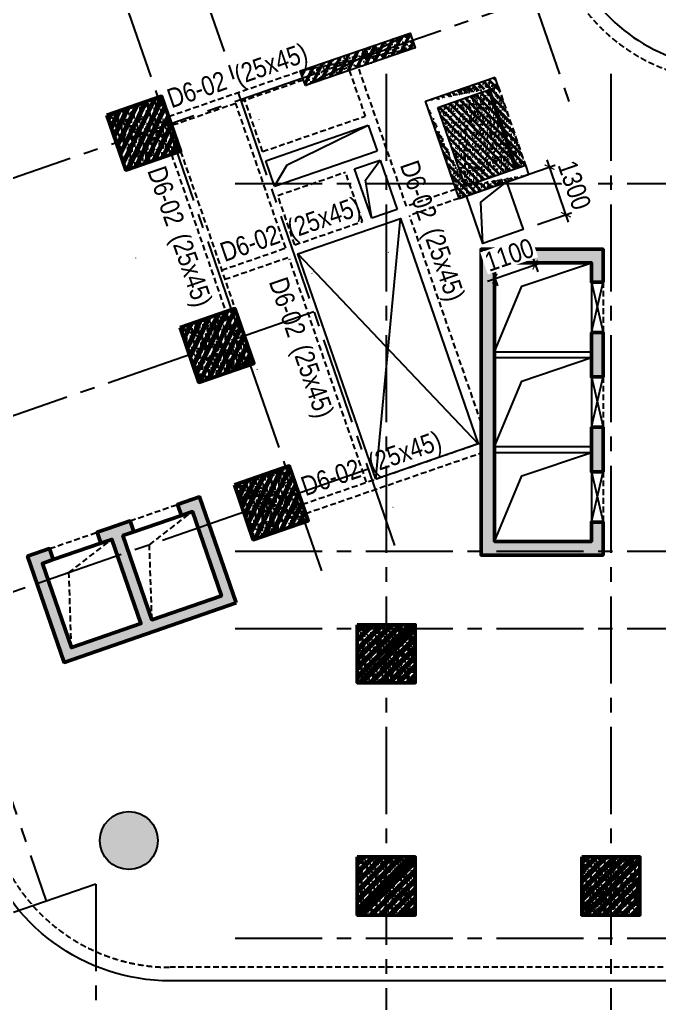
# Model space of a CAD drawing. Header units: millimetres. Extents: x -340714 to 2967022, y -655653 to 62.
# Drawn here: x 1551034 to 1567555, y -337006 to -311596 of the extents above; entities that cross this region are included whole.
import ezdxf
from ezdxf.enums import TextEntityAlignment as Align

# ---------------------------------------------------------------- set-up
doc = ezdxf.new("R2010")
doc.units = ezdxf.units.MM
doc.header["$LTSCALE"] = 100
doc.header["$PDMODE"] = 32
doc.header["$PDSIZE"] = 2.5
doc.linetypes.add('CENTER2', pattern=[1.125, 0.75, -0.125, 0.125, -0.125])
doc.linetypes.add('DASHED', pattern=[4.5, 3, -1.5])
for name, color, linetype in [('A-GLAZ', 135, 'Continuous'), ('ccu11-Khuat', 9, 'DASHED'), ('ccu11-Thay', 7, 'Continuous'), ('ccu12-Hatch', 250, 'Continuous'), ('ccu12-Manh', 8, 'Continuous'), ('ccu12-Text', 31, 'Continuous'), ('ccu12-Truc', 13, 'CENTER2'), ('KC-Betong', 6, 'Continuous'), ('KC2-DIM', 251, 'Continuous'), ('KT-Hatch', 251, 'Continuous'), ('xref.asix of  podium$0$xref.asix of  podium$0$Xref_ST_MBDV Cot vach 30.7.2022$0$KT-Net cot vach', 6, 'Continuous'), ('Xref_ST_MBDV Cot vach 30.7.2022$0$KT-Net cot vach', 6, 'Continuous'), ('Xref_ST_MBDV Cot vach 30.7.2022|Xref_ST_MBDV Cot vach 30.7.2022|Xref_ST_MBDV Cot vach 30.7.2022|Xref_ST_MBDV Cot vach 30.7.2022|KC-Betong', 6, 'Continuous')]:
    doc.layers.add(name, color=color, linetype=linetype)
for name, color, linetype, lineweight in [('ccu12-Tencaukien', 9, 'Continuous', 15), ('KT-Net cot vach', 6, 'Continuous', 50), ('ST_MBDV Cot vach 220805$0$Xref_ST_MBDV Cot vach 30.7.2022$0$KT-Net cot vach', 6, 'Continuous', 50)]:
    doc.layers.add(name, color=color, linetype=linetype, lineweight=lineweight)
doc.styles.add('Arial Narrow', font='ARIALN.TTF')
doc.dimstyles.new('ccu12-200', dxfattribs={"dimscale": 200, "dimtxt": 2.5, "dimasz": 1, "dimexe": 1, "dimexo": 2, "dimgap": 1, "dimtad": 1, "dimdec": 0, "dimrnd": 5, "dimdsep": 46, "dimtxsty": 'Arial Narrow', "dimblk": 'ARCHTICK', "dimcen": -1, "dimdle": 1, "dimclrd": 256, "dimclre": 256, "dimclrt": 3, "dimadec": 0, "dimazin": 2, "dimtfac": 0.1, "dimtdec": 0, "dimtmove": 0, "dimatfit": 1, "dimldrblk": 'ARCHTICK', "dimfxl": 1, "dimtvp": 0.8333333333333334, "dimtolj": 1, "dimtzin": 12, "dimarcsym": 0})

# ---------------------------------------------------------------- blocks, each defined once
blk = doc.blocks.new('Grid-ST-flat-3')
at = {"layer": 'ccu12-Truc', "ltscale": 30}
for p, q in [((361622.2284453712, -32650.9097540056), (374729.8888652188, -70616.82275023795)), ((354060.2251921427, -35261.67722702224), (370215.9049475128, -82056.07930523856)), ((352169.7243788355, -35914.36909527634), (368325.4041342058, -82708.77117349271)), ((343189.8455156268, -39014.65546948351), (361219.3016763728, -91236.39007851167)), ((377787.2916931124, -66547.80383867014), (314639.543147344, -88349.44587364572)), ((369999.3874795342, -69862.92378625314), (369999.3874795342, -104409.5824195731)), ((375799.3874795342, -69862.92378625314), (375799.3874795342, -104409.5824195731)), ((366096.2468389632, -72696.27186137123), (425824.0468604062, -72696.27186137007)), ((368131.1051668772, -76017.52440288517), (316532.349566273, -93831.89823189395)), ((369534.392683656, -80082.1011514843), (317935.6370837545, -97896.47498025041)), ((366096.2468389795, -82196.27186137065), (425824.0468603974, -82196.27186136972)), ((366096.2468389806, -84196.27186137141), (425824.046860399, -84196.27186136867)), ((362499.3874795342, -90794.44285003131), (320490.9257493085, -105297.7856638855)), ((362499.3874795342, -90794.44285003131), (362499.3874795342, -104409.5824195731)), ((366096.246838973, -92196.27186136931), (425824.0468604039, -92196.27186137077))]:
    blk.add_line(p, q, dxfattribs=at)
blk = doc.blocks.new('LOI-B2-T1-PN')
at = {"layer": 'KT-Hatch'}
h = blk.add_hatch(dxfattribs=at)
h.set_pattern_fill('BTCT', color=256, scale=30)
h.set_pattern_definition([(49.99999999999999, (106559.8543703832, -42147.03074568097), (215.178054780226, -18.82564049477853), [22.5, -247.5]), (355, (106559.8543703832, -42147.03074568097), (-41.6254000839, 225.6576401100035), [18, -198]), (100.4514, (106577.7858743832, -42148.59954768099), (173.5528145142065, 206.8318626182861), [19.122057, -210.3426336]), (46.18420000000001, (106559.8543703832, -42087.03074568097), (320.1723145876933, -49.65570429870542), [33.75, -371.25]), (96.6356, (106586.5353938831, -42091.16873778094), (280.398811664611, 292.2353612701325), [28.6830864, -315.5139]), (351.1842, (106559.8543703832, -42087.03074568097), (280.3985835400882, 292.2355802775974), [27, -297]), (21, (106589.8543703832, -42102.03074568097), (179.0721156355385, -120.7856671996016), [22.5, -247.5]), (326.0000000000001, (106589.8543703832, -42102.03074568097), (72.99459957647451, 217.5450135140559), [18, -198]), (71.4514, (106604.7770402833, -42112.09622748097), (252.066788574447, 96.75914901298572), [19.122057, -210.3426336]), (37.50000000000001, (106559.8543703832, -42147.03074568097), (3.647956595187201, 99.86815614939344), [0, -195.6, 0, -201, 0, -198.75]), (7.499999999999999, (106559.8543703832, -42147.03074568097), (78.92086123264458, 118.3235135647081), [0, -114.6, 0, -191.1, 0, -75.75]), (327.5, (106492.9543703833, -42147.03074568097), (160.1467308517227, -6.766461520313927), [0, -75, 0, -234, 0, -310.5]), (317.5, (106462.9543703833, -42147.03074568097), (174.9558508027159, 30.03149469969532), [0, -97.5, 0, -155.4, 0, -220.5]), (45, (106559.8543703832, -42147.03074568097), (-79.5495128834866, 79.5495128834866), []), (45, (106612.8873788832, -42147.03074568097), (-79.5495128834866, 79.5495128834866), [])])
h.paths.add_polyline_path([(69636.80449040618, -22526.61616688792), (69936.80449040665, -22526.61616688792), (69936.80449040665, -21376.61616688804), (69636.80449040618, -21376.61616688804)], flags=17)
h.paths.add_polyline_path([(69936.80449040572, -18926.61616688804), (69636.80449040525, -18926.61616688804), (69636.80449040525, -20076.61616688792), (69936.80449040572, -20076.61616688792)], flags=17)
h.paths.add_polyline_path([(69636.80449040479, -17626.6161668881), (69936.80449040479, -17626.61616688792), (69936.80449040479, -17126.61616688786), (72436.80449040851, -17126.61616688699), (72436.80449041084, -24326.61616688705), (69936.80449040711, -24326.61616688786), (69936.80449040711, -23826.61616688798), (69636.80449040711, -23826.61616688804), (69636.80449040758, -24676.61616688804), (72786.8044904113, -24676.61616688699), (72786.80449040758, -13976.61616688693), (69636.80449040385, -13976.61616688804), (69636.80449040385, -14901.61616688716), (69936.80449040385, -14901.61616688705), (69936.80449040385, -14326.6161668881), (72436.80449040758, -14326.61616688705), (72436.80449040851, -16776.61616688705), (69936.80449040479, -16776.61616688792), (69936.80449040432, -16201.61616688705), (69636.80449040385, -16201.61616688722)])
h.paths.add_polyline_path([(66336.80449040711, -24326.6161668892), (63836.80449040711, -24326.61616689002), (63836.80449040479, -17126.61616689002), (66336.80449040479, -17126.6161668892), (66336.80449040479, -17626.6161668881), (66636.80449040479, -17626.61616688798), (66636.80449040479, -16776.61616688909), (63486.80449040479, -16776.61616689019), (63486.80449040711, -24676.61616689013), (66636.80449040758, -24676.61616688909), (66636.80449040711, -23826.61616688792), (66336.80449040711, -23826.61616688804)])
h.paths.add_polyline_path([(66336.80449040618, -22526.61616688786), (66636.80449040665, -22526.61616688786), (66636.80449040665, -21376.61616688798), (66336.80449040618, -21376.61616688798)], flags=17)
h.paths.add_polyline_path([(66336.80449040479, -20076.61616688792), (66636.80449040572, -20076.61616688792), (66636.80449040572, -18926.61616688792), (66336.80449040479, -18926.61616688792)], flags=17)
at = {"ltscale": 0.5}
for points in [[(63836.80449040548, -19426.61616689002), (66336.80449040479, -19426.61616688914)], [(63836.8044904049, -19576.61616688996), (66336.8044904042, -19576.61616688914)], [(63836.8044904063, -21876.61616688996), (66336.8044904056, -21876.61616688914)], [(63836.80449040572, -22026.61616688996), (66336.80449040502, -22026.61616688914)]]:
    blk.add_lwpolyline(points, dxfattribs=at)
at = {"layer": 'ccu11-Khuat', "color": 6, "ltscale": 0.5}
for points in [[(66636.80449040479, -17626.61616688798), (66636.80449040479, -18926.61616688792)], [(66636.80449040479, -20076.6161668878), (66636.80449040479, -21376.61616688775)], [(66636.80449040618, -22526.61616688775), (66636.80449040618, -23826.61616688769)]]:
    blk.add_lwpolyline(points, dxfattribs=at)
at = {"layer": 'ccu11-Thay', "color": 6, "ltscale": 0.5}
for points in [[(66336.80449040479, -17626.6161668881), (66336.80449040479, -18926.61616688792)], [(66336.80449040479, -20076.61616688792), (66336.80449040479, -21376.61616688775)], [(66336.80449040618, -22526.61616688786), (66336.80449040618, -23826.61616688769)]]:
    blk.add_lwpolyline(points, dxfattribs=at)
at = {"layer": 'ccu12-Manh', "ltscale": 0.5}
for points in [[(63836.80449040548, -19426.61616688996), (64536.81057114818, -17732.74262230215), (66336.80449040467, -17126.61616688914)], [(63836.8044904063, -21876.61616688996), (64536.81057114899, -20182.74262230209), (66336.80449040548, -19576.61616688914)], [(63836.80449040711, -24326.61616688996), (64536.81057114981, -22632.74262230209), (66336.8044904063, -22026.61616688914)]]:
    blk.add_lwpolyline(points, dxfattribs=at)
at = {"layer": 'KC2-DIM', "ltscale": 0.5}
for points in [[(66336.80449040479, -17626.6161668881), (66636.80449040479, -18926.61616688792)], [(66336.80449040479, -18926.61616688792), (66636.80449040479, -17626.61616688798)], [(66336.80449040479, -20076.61616688792), (66636.80449040479, -21376.61616688775)], [(66336.80449040479, -21376.61616688775), (66636.80449040479, -20076.6161668878)], [(66336.80449040618, -22526.61616688786), (66636.80449040618, -23826.61616688769)], [(66336.80449040618, -23826.61616688769), (66636.80449040618, -22526.61616688775)]]:
    blk.add_lwpolyline(points, dxfattribs=at)
at = {"layer": 'ST_MBDV Cot vach 220805$0$Xref_ST_MBDV Cot vach 30.7.2022$0$KT-Net cot vach'}
blk.add_lwpolyline([(66636.80449040479, -17626.61616688798), (66636.80449040479, -16776.61616688909), (63486.80449040479, -16776.61616689019), (63486.80449040711, -24676.61616689013), (66636.80449040758, -24676.61616688909), (66636.80449040711, -23826.61616688792), (66336.80449040711, -23826.61616688804), (66336.80449040711, -24326.6161668892), (63836.80449040711, -24326.61616689002), (63836.80449040479, -17126.61616689002), (66336.80449040479, -17126.6161668892), (66336.80449040479, -17626.6161668881)], close=True, dxfattribs=at)
at = {"layer": 'ST_MBDV Cot vach 220805$0$Xref_ST_MBDV Cot vach 30.7.2022$0$KT-Net cot vach', "color": 6}
for points in [[(66336.80449040479, -18926.61616688792), (66636.80449040572, -18926.61616688792), (66636.80449040572, -20076.61616688792), (66336.80449040479, -20076.61616688792)], [(66336.80449040618, -21376.61616688798), (66636.80449040665, -21376.61616688798), (66636.80449040665, -22526.61616688786), (66336.80449040618, -22526.61616688786)]]:
    blk.add_lwpolyline(points, close=True, dxfattribs=at)
blk = doc.blocks.new('LOI-KD-PN')
at = {"layer": 'KT-Hatch'}
h = blk.add_hatch(dxfattribs=at)
h.set_pattern_fill('BTCT', color=256, scale=40, angle=-70.9528620460035)
h.set_pattern_definition([(339.0471379539965, (-24774.25365491607, -32828.61595608917), (69.90338528047701, -279.3877533547662), [29.99999999999989, -329.9999999999982]), (284.0471379539965, (-24774.25365491607, -32828.61595608917), (266.2915946709811, 150.6518396180941), [23.99999999999998, -263.9999999999996]), (29.49853795399646, (-24768.42837132257, -32851.89826755854), (336.1948768307957, -128.7361747717526), [25.49607599999999, -280.4568447999998]), (335.2313379539966, (-24698.63362238393, -32802.50828135805), (76.73314454503657, -425.1305970221304), [45, -495]), (25.6827379539964, (-24692.23921595374, -32837.93583497207), (490.3234749361438, -226.2363583837528), [38.24411519999997, -420.6851999999998]), (280.2313379539964, (-24698.63362238393, -32802.50828135805), (490.3236516953235, -226.2359755744279), [35.99999999999994, -395.9999999999995]), (310.0471379539965, (-24704.4847931515, -32846.8452163068), (-74.31099224333833, -278.2478686892407), [30, -330]), (255.0471379539965, (-24704.4847931515, -32846.8452163068), (305.9413376994765, 2.662340959559032), [24, -264]), (0.4985379539964843, (-24710.67739063944, -32870.03253477591), (231.6301287124563, -275.5857060422185), [25.496076, -280.4568447999999]), (326.5471379539965, (-24774.25365491607, -32828.61595608917), (127.4545480190627, 38.85777900570818), [0, -260.7999999999999, 0, -267.9999999999999, 0, -264.9999999999999]), (296.5471379539965, (-24774.25365491607, -32828.61595608917), (183.4678019936752, -47.98077147784922), [0, -152.8, 0, -254.8, 0, -101]), (256.5471379539965, (-24803.36371224117, -32744.29961981607), (61.15631196729443, -204.7826262224386), [0, -99.9999999999996, 0, -311.9999999999984, 0, -413.9999999999984]), (246.5471379539965, (-24816.41754960665, -32706.48960355006), (113.9778841873155, -207.4352439007965), [0, -129.9999999999993, 0, -207.1999999999992, 0, -293.9999999999985]), (334.0471379539965, (-24774.25365491607, -32828.61595608917), (65.64473241281162, 134.8731593255321), []), (334.0471379539965, (-24751.17751265038, -32895.45525322307), (65.64473241281162, 134.8731593255321), [])])
h.paths.add_polyline_path([(-6325.187296113232, -9137.721440407215), (-7271.590505116852, -6396.495261123753), (-7838.74074910651, -6592.302821607213), (-7740.836968864547, -6875.877943602041), (-7457.261846869951, -6777.974163360312), (-6706.666198349791, -8952.050098654), (-8502.64197098394, -9572.107373518229), (-9253.237619503634, -7398.0314382246), (-8969.662497509038, -7300.12765798287), (-9067.566277750535, -7016.552535988041), (-9634.716521740193, -7212.360096471501), (-9918.291643735254, -7310.26387671323), (-9820.387863493292, -7593.838998708001), (-9536.812741498696, -7495.935218466329), (-8786.217092978535, -9670.011153759959), (-10582.19286561268, -10290.06842862419), (-11332.78851413238, -8115.992493330559), (-11049.21339213778, -8018.08871308883), (-11147.11717237928, -7734.513591094001), (-11714.26741636894, -7930.321151577402), (-10767.86420736578, -10671.54733086075)])
at = {"layer": 'xref.asix of  podium$0$xref.asix of  podium$0$Xref_ST_MBDV Cot vach 30.7.2022$0$KT-Net cot vach'}
h = blk.add_hatch(dxfattribs=at)
h.set_pattern_fill('1BETONG2-BOP', color=250, scale=30, angle=1.959221683781526e-11, style=0, pattern_type=2)
h.set_pattern_definition([(50.0000000000196, (116462.5052077193, -202415.597105924), (215.1780547802325, -18.82564049470495), [22.5, -247.5]), (355.0000000000196, (116462.5052077193, -202415.597105924), (-41.62540008397717, 225.6576401099893), [18, -198]), (100.4514000000195, (116480.4367117193, -202417.1659079241), (173.5528145141357, 206.8318626183454), [19.122057, -210.3426336]), (46.18420000001959, (116462.5052077193, -202355.597105924), (320.1723145877103, -49.65570429859594), [33.75, -371.25]), (96.63560000001934, (116489.1862312183, -202359.7350980241), (280.3988116645111, 292.2353612702284), [28.68308639999998, -315.5138999999996]), (351.1842000000196, (116462.5052077193, -202355.597105924), (280.3985835399882, 292.2355802776933), [27, -297]), (21.00000000001959, (116492.5052077193, -202370.597105924), (179.0721156355798, -120.7856671995404), [22.5, -247.5]), (226.0000000000196, (116492.5052077193, -202370.597105924), (201.5646367418432, -109.6619427481084), [18, -198]), (71.4514000000196, (116507.427877618, -202380.6625877242), (252.0667885744139, 96.7591490130719), [19.122057, -210.3426336]), (67.5000000000196, (116462.5052077193, -202415.597105924), (-46.77485499139181, 88.31233855206342), [0, -195.6, 0, -201, 0, -198.75]), (4.500000000019592, (116462.5052077193, -202415.597105924), (85.00527716358108, 114.0309565615529), [0, -114.5999999999988, 0, -191.0999999999977, 0, -75.74999999999885]), (327.5000000000196, (116395.6052077189, -202415.5971059243), (160.146730851725, -6.766461520259165), [0, -74.99999999999885, 0, -233.9999999999977, 0, -310.4999999999954]), (317.5000000000196, (116365.6052077189, -202415.5971059243), (174.9558508027056, 30.03149469975515), [0, -97.5, 0, -155.4, 0, -220.5]), (315.0000000000196, (116462.5052077193, -202415.597105924), (90.15611460125399, 90.15611460131564), []), (315.0000000000196, (116462.5052077193, -202378.847105924), (90.15611460125399, 90.15611460131564), [])])
edge = h.paths.add_edge_path()
edge.add_line((360.6418855860829, 4437.403951028595), (-1435.29047197476, 3817.361773282057))
edge.add_line((442.2284024748951, 4201.091252757935), (-1117.40916496329, 3662.62930102367))
edge.add_line((-570.4991636015475, 1312.476543052355), (-1436.987392965704, 3822.231577460188))
edge.add_line((-415.7769247964025, 1630.374288916821), (-1117.409164961427, 3662.62930102367))
edge.add_line((-570.4991636015475, 1312.476543052355), (1225.447126176208, 1932.523638988845))
edge.add_line((-415.7769247964025, 1630.374288916821), (1143.860642641783, 2168.836240651086))
edge.add_line((1143.860642641783, 2168.836240651086), (1225.447126176208, 1932.523638988845))
edge.add_line((442.2284024748951, 4201.091252757935), (360.6418855860829, 4437.403951028595))
at = {"layer": 'Xref_ST_MBDV Cot vach 30.7.2022$0$KT-Net cot vach'}
h = blk.add_hatch(dxfattribs=at)
h.set_pattern_fill('1BETONG2-BOP', color=250, scale=30, angle=1.959221683781526e-11, style=0, pattern_type=2)
h.set_pattern_definition([(50.0000000000196, (116462.5052077183, -202415.5971059242), (215.1780547802325, -18.82564049470495), [22.5, -247.5]), (355.0000000000196, (116462.5052077183, -202415.5971059242), (-41.62540008397717, 225.6576401099893), [18, -198]), (100.4514000000195, (116480.4367117183, -202417.1659079242), (173.5528145141357, 206.8318626183454), [19.122057, -210.3426336]), (46.18420000001959, (116462.5052077183, -202355.5971059242), (320.1723145877103, -49.65570429859594), [33.75, -371.25]), (96.63560000001934, (116489.1862312183, -202359.7350980241), (280.3988116645111, 292.2353612702284), [28.68308639999998, -315.5138999999996]), (351.1842000000196, (116462.5052077183, -202355.5971059242), (280.3985835399882, 292.2355802776933), [27, -297]), (21.00000000001959, (116492.5052077183, -202370.5971059242), (179.0721156355798, -120.7856671995404), [22.5, -247.5]), (226.0000000000196, (116492.5052077183, -202370.5971059242), (201.5646367418432, -109.6619427481084), [18, -198]), (71.4514000000196, (116507.4278776185, -202380.6625877242), (252.0667885744139, 96.7591490130719), [19.122057, -210.3426336]), (67.5000000000196, (116462.5052077183, -202415.5971059242), (-46.77485499139181, 88.31233855206342), [0, -195.6, 0, -201, 0, -198.75]), (4.500000000019592, (116462.5052077183, -202415.5971059242), (85.00527716358108, 114.0309565615529), [0, -114.5999999999992, 0, -191.0999999999984, 0, -75.74999999999922]), (327.5000000000196, (116395.6052077184, -202415.5971059242), (160.146730851725, -6.766461520259165), [0, -74.99999999999922, 0, -233.9999999999984, 0, -310.4999999999969]), (317.5000000000196, (116365.6052077184, -202415.5971059242), (174.9558508027056, 30.03149469975515), [0, -97.5, 0, -155.4, 0, -220.5]), (315.0000000000196, (116462.5052077183, -202415.5971059242), (90.15611460125399, 90.15611460131564), []), (315.0000000000196, (116462.5052077183, -202378.8471059242), (90.15611460125399, 90.15611460131564), [])])
edge = h.paths.add_edge_path()
edge.add_line((360.6418855867814, 4437.403951028653), (-1435.290471974877, 3817.361773282173))
edge.add_line((442.2284024755936, 4201.091252757935), (-1117.409164962359, 3662.62930102367))
edge.add_line((-570.499163600849, 1312.476543052355), (-1436.987392965821, 3822.23157746013))
edge.add_line((-415.7769247966353, 1630.374288916821), (-1117.409164962359, 3662.62930102367))
edge.add_line((-570.499163600849, 1312.476543052355), (1225.447126176325, 1932.523638988787))
edge.add_line((-415.7769247966353, 1630.374288916821), (1143.860642641317, 2168.836240651028))
edge.add_line((1143.860642641084, 2168.836240651028), (1225.447126175975, 1932.523638988787))
edge.add_line((442.2284024755936, 4201.091252757935), (360.6418855868978, 4437.403951028653))
at = {"layer": 'ccu11-Khuat', "ltscale": 0.5}
for points, elevation in [([(-415.7769247966353, 1630.374288916821), (-415.7769247966353, 3046.721423876588), (205.9159478715155, 4119.504343272652)], 4.458552763714208e-05), ([(-8502.64197098394, -9572.107373518229), (-8565.79011890199, -7636.755803425389), (-7457.261846869951, -6777.97416336037)], 1.490472173669433e-05), ([(-10582.19286561268, -10290.06842862419), (-10645.34101353073, -8354.716858531348), (-9536.812741498696, -7495.935218466329)], 1.490472173669433e-05)]:
    blk.add_lwpolyline(points, dxfattribs=dict(at, elevation=elevation))
at = {"layer": 'ccu11-Khuat', "color": 6, "ltscale": 0.5}
for points, elevation in [([(442.2284024746623, 4201.091252757935), (1143.864305755822, 2168.837505334464)], 5.849214727798868e-05), ([(-11147.1208355159, -7734.514855785063), (-9918.291643735254, -7310.263876713114)], 1.490472173669433e-05)]:
    blk.add_lwpolyline(points, dxfattribs=dict(at, elevation=elevation))
blk.add_lwpolyline([(-9067.569942107657, -7016.553797144443), (-7838.744412243133, -6592.304086298274)], dxfattribs=at)
at = {"layer": 'ST_MBDV Cot vach 220805$0$Xref_ST_MBDV Cot vach 30.7.2022$0$KT-Net cot vach', "color": 6}
for points, elevation in [([(205.9159478715155, 4119.504343272652), (907.5518511524424, 2087.250595849182)], 5.849214727798868e-05), ([(-8969.666160645429, -7300.128922673874), (-7740.836968864547, -6875.877943602041)], 1.490472173669433e-05), ([(-11049.21705527441, -8018.089977779891), (-9820.387863493292, -7593.838998707943)], 1.490472173669433e-05)]:
    blk.add_lwpolyline(points, dxfattribs=dict(at, elevation=elevation))
at = {"layer": 'ST_MBDV Cot vach 220805$0$Xref_ST_MBDV Cot vach 30.7.2022$0$KT-Net cot vach', "elevation": 1.490472173669433e-05}
blk.add_lwpolyline([(-6325.187296113232, -9137.721440407215), (-7271.590505116852, -6396.495261123753), (-7838.74074910651, -6592.302821607213), (-7740.836968864547, -6875.877943602041), (-7457.261846869951, -6777.974163360312), (-6706.666198349791, -8952.050098654), (-8502.64197098394, -9572.107373518229), (-9253.237619503634, -7398.0314382246), (-8969.662497509038, -7300.12765798287), (-9067.566277750535, -7016.552535988041), (-9634.716521740193, -7212.360096471501), (-9918.291643735254, -7310.26387671323), (-9820.387863493292, -7593.838998708001), (-9536.812741498696, -7495.935218466329), (-8786.217092978535, -9670.011153759959), (-10582.19286561268, -10290.06842862419), (-11332.78851413238, -8115.992493330559), (-11049.21339213778, -8018.08871308883), (-11147.11717237928, -7734.513591094001), (-11714.26741636894, -7930.321151577402), (-10767.86420736578, -10671.54733086075)], close=True, dxfattribs=at)
at = {"layer": 'xref.asix of  podium$0$xref.asix of  podium$0$Xref_ST_MBDV Cot vach 30.7.2022$0$KT-Net cot vach'}
for p, q in [((360.6418855860829, 4437.403951028595, 6.058219431352707e-05), (-1435.29047197476, 3817.361773282173, 6.526592641280249e-05)), ((442.2284024748951, 4201.091252757935, 5.849214727801644e-05), (360.6418855860829, 4437.403951028595, 6.058219431352707e-05)), ((-1117.40916496329, 3662.62930102367, 6.255962972533113e-05), (442.2284024748951, 4201.091252757935, 5.849214727801644e-05)), ((-570.4991636015475, 1312.476543052355, 4.311176667534666e-05), (-1436.987392965704, 3822.231577460188, 6.530907603666258e-05)), ((-415.7769247964025, 1630.374288916821, 4.45855276371282e-05), (-1117.40916496329, 3662.62930102367, 6.255962972533113e-05)), ((-415.7769247964025, 1630.374288916821, 4.45855276371282e-05), (1143.860642641783, 2168.836240651086, 4.05180451898135e-05)), ((1143.860642641783, 2168.836240651086, 4.05180451898135e-05), (1225.447126176208, 1932.523638988845, 3.842799900875826e-05)), ((-570.4991636015475, 1312.476543052355, 4.311176667534666e-05), (1225.447126176208, 1932.523638988845, 3.842799900874438e-05))]:
    blk.add_line(p, q, dxfattribs=at)
at = {"layer": 'Xref_ST_MBDV Cot vach 30.7.2022$0$KT-Net cot vach'}
for p, q in [((360.6418855867814, 4437.403951028653, 6.058219431354095e-05), (-1435.29047197476, 3817.361773282173, 6.526592641280249e-05)), ((442.2284024755936, 4201.091252757935, 5.849214727803032e-05), (360.6418855867814, 4437.403951028653, 6.058219431354095e-05)), ((442.2320668317843, 4201.092513844837, 2.881135378197952e-05), (360.6455499429721, 4437.405212115613, 3.090140081749015e-05)), ((-1117.409164962592, 3662.62930102367, 6.255962972533113e-05), (442.2284024755936, 4201.091252757935, 5.849214727801644e-05)), ((-570.499163600849, 1312.476543052355, 4.311176667536054e-05), (-1436.987392965937, 3822.23157746013, 6.530907603667646e-05)), ((-415.7769247966353, 1630.374288916821, 4.458552763714208e-05), (-1117.409164962592, 3662.62930102367, 6.255962972533113e-05)), ((-415.7769247966353, 1630.374288916821, 4.458552763714208e-05), (1143.860642641084, 2168.836240651028, 4.051804518982738e-05)), ((1143.860642641084, 2168.836240651028, 4.051804518982738e-05), (1225.447126175975, 1932.523638988787, 3.842799900875826e-05)), ((1143.864306997275, 2168.837501737988, 1.083725169377658e-05), (1225.450790532166, 1932.524900075747, 8.747205512721345e-06)), ((-570.499163600849, 1312.476543052355, 4.311176667536054e-05), (1225.447126175975, 1932.523638988787, 3.842799900875826e-05))]:
    blk.add_line(p, q, dxfattribs=at)
blk = doc.blocks.new('*U151')
h = blk.add_hatch()
h.set_pattern_fill('VATLIEU04', color=250, scale=40, style=0, pattern_type=2)
h.set_pattern_definition([(49.99999999999999, (550, -550), (286.9040730403014, -25.10085399303804), [30, -330]), (355, (550, -550), (-55.50053344520001, 300.8768534800047), [24, -264]), (100.4514, (573.908672, -552.091736), (231.4037526856086, 275.7758168243814), [25.496076, -280.4568448]), (46.18420000000001, (550, -470), (426.8964194502578, -66.20760573160723), [45, -495]), (96.6356, (585.574698, -475.5173228), (373.8650822194813, 389.6471483601767), [38.2441152, -420.6852]), (351.1842, (550, -470), (373.8647780534509, 389.6474403701299), [36, -396]), (21, (590, -490), (238.7628208473847, -161.0475562661355), [30, -330]), (326.0000000000001, (590, -490), (97.32613276863269, 290.0600180187412), [24, -264]), (71.4514, (609.8968932, -503.4206424), (336.089051432596, 129.012198683981), [25.496076, -280.4568448]), (37.50000000000001, (550, -550), (4.863942126916267, 133.1575415325246), [0, -260.8, 0, -268, 0, -265]), (7.499999999999999, (550, -550), (105.2278149768594, 157.7646847529441), [0, -152.8, 0, -254.8, 0, -101]), (327.5, (460.8, -550), (213.5289744689636, -9.021948693751902), [0, -100, 0, -312, 0, -414]), (317.5, (420.8, -550), (233.2744677369545, 40.04199293292709), [0, -130, 0, -207.2, 0, -294]), (45, (550, -550), (-120.2081528017131, 120.2081528017131), []), (45, (550, -501), (-120.2081528017131, 120.2081528017131), [])])
h.paths.add_polyline_path([(-475, 475), (1025, 475), (1025, -1025), (-475, -1025)])
at = {"color": 6, "ltscale": 0.25}
blk.add_lwpolyline([(-475, 475), (1025, 475), (1025, -1025), (-475, -1025)], close=True, dxfattribs=at)
at = {"layer": 'Defpoints', "linetype": 'ByBlock', "ltscale": 30}
for p, q in [((1025, 475), (-475, -1025)), ((-475, 475), (1025, -1025))]:
    blk.add_line(p, q, dxfattribs=at)
blk = doc.blocks.new('*U150')
h = blk.add_hatch()
h.set_pattern_fill('VATLIEU04', color=250, scale=40, style=0, pattern_type=2)
h.set_pattern_definition([(49.99999999999999, (-549.9999999999709, 3049.999999999996), (286.9040730403014, -25.10085399303804), [30, -330]), (355, (-549.9999999999709, 3049.999999999996), (-55.50053344520001, 300.8768534800047), [24, -264]), (100.4514, (-526.0913279999709, 3047.908263999996), (231.4037526856086, 275.7758168243814), [25.496076, -280.4568448]), (46.18420000000001, (-549.9999999999709, 3129.999999999996), (426.8964194502578, -66.20760573160723), [45, -495]), (96.6356, (-514.4253019999708, 3124.482677199996), (373.8650822194813, 389.6471483601767), [38.2441152, -420.6852]), (351.1842, (-549.9999999999709, 3129.999999999996), (373.8647780534509, 389.6474403701299), [36, -396]), (21, (-509.9999999999709, 3109.999999999996), (238.7628208473847, -161.0475562661355), [30, -330]), (326.0000000000001, (-509.9999999999709, 3109.999999999996), (97.32613276863269, 290.0600180187412), [24, -264]), (71.4514, (-490.1031067999709, 3096.579357599996), (336.089051432596, 129.012198683981), [25.496076, -280.4568448]), (37.50000000000001, (-549.9999999999709, 3049.999999999996), (4.863942126916267, 133.1575415325246), [0, -260.8, 0, -268, 0, -265]), (7.499999999999999, (-549.9999999999709, 3049.999999999996), (105.2278149768594, 157.7646847529441), [0, -152.8, 0, -254.8, 0, -101]), (327.5, (-639.1999999999709, 3049.999999999996), (213.5289744689636, -9.021948693751902), [0, -100, 0, -312, 0, -414]), (317.5, (-679.1999999999709, 3049.999999999996), (233.2744677369545, 40.04199293292709), [0, -130, 0, -207.2, 0, -294]), (45, (-549.9999999999709, 3049.999999999996), (-120.2081528017131, 120.2081528017131), []), (45, (-549.9999999999709, 3098.999999999996), (-120.2081528017131, 120.2081528017131), [])])
h.paths.add_polyline_path([(-475, -474.9999999999998), (-75, -475.0000000000038), (-74.9999999999709, 2524.999999999996), (-474.9999999999709, 2525)])
at = {"color": 6, "ltscale": 0.25}
blk.add_lwpolyline([(-475, -474.9999999999998), (-75, -475.0000000000038), (-74.9999999999709, 2524.999999999996), (-474.9999999999709, 2525)], close=True, dxfattribs=at)
at = {"layer": 'Defpoints', "linetype": 'ByBlock', "ltscale": 30}
for p, q in [((-75, -475.0000000000038), (-474.9999999999709, 2525)), ((-475, -474.9999999999998), (-74.9999999999709, 2524.999999999996))]:
    blk.add_line(p, q, dxfattribs=at)
blk = doc.blocks.new('MBDVCOTVACH-T2-T6-PN')
at = {"layer": 'ccu12-Hatch', "ltscale": 0.5}
h = blk.add_hatch(dxfattribs=at)
h.set_pattern_fill('BETONG', color=256, scale=50, pattern_type=2)
h.set_pattern_definition([(0, (-1923553.406636358, 300749.4537652719), (0, 259.8076212), [6.25, -143.75]), (0, (-1923553.406636358, 300760.2790828219), (0, 259.8076212), [6.25, -143.75]), (120, (-1923553.406636358, 300749.4537652719), (-225.0000000560045, -129.9038105999999), [6.249999999999998, -143.7499999999999]), (120, (-1923544.031636358, 300754.866424072), (-225.0000000560045, -129.9038105999999), [6.249999999999998, -143.7499999999999]), (0, (-1923478.406636358, 300879.3575758719), (0, 259.8076212), [6.25, -143.75]), (0, (-1923478.406636358, 300890.1828934219), (0, 259.8076212), [6.25, -143.75]), (120, (-1923478.406636358, 300879.3575758719), (-225.0000000560045, -129.9038105999999), [6.249999999999998, -143.7499999999999]), (120, (-1923469.031636358, 300884.7702346719), (-225.0000000560045, -129.9038105999999), [6.249999999999998, -143.7499999999999]), (59.99999999999999, (-1923547.156636358, 300749.4537652719), (-225.0000000560045, 129.9038106), [6.25, -143.75]), (59.99999999999999, (-1923556.531636358, 300754.866424072), (-225.0000000560045, 129.9038106), [6.25, -143.75]), (59.99999999999999, (-1923472.156636358, 300619.5499546719), (-225.0000000560045, 129.9038106), [6.25, -143.75]), (59.99999999999999, (-1923481.531636358, 300624.962613472), (-225.0000000560045, 129.9038106), [6.25, -143.75]), (45, (-1923553.406636358, 300749.4537652719), (-53.03300858899107, 53.03300858899107), []), (49.99999999999999, (-1923553.406636358, 300749.4537652719), (358.6300913003767, -31.37606749129755), [37.5, -412.5]), (355, (-1923553.406636358, 300749.4537652719), (-69.3756668065, 376.0960668500059), [30, -330]), (100.4514, (-1923523.520796358, 300746.8390952719), (289.2546908570108, 344.7197710304768), [31.870095, -350.571056]), (46.18420000000001, (-1923553.406636358, 300849.4537652719), (533.6205243128222, -82.75950716450905), [56.25, -618.75]), (96.6356, (-1923508.938263858, 300842.557111772), (467.3313527743517, 487.0589354502209), [47.805144, -525.8565]), (351.1842, (-1923553.406636358, 300849.4537652719), (467.3309725668136, 487.0593004626623), [45, -495]), (21, (-1923503.406636358, 300824.4537652719), (298.4535260592309, -201.3094453326694), [37.5, -412.5]), (326.0000000000001, (-1923503.406636358, 300824.4537652719), (121.6576659607909, 362.5750225234265), [30, -330]), (71.4514, (-1923478.535519858, 300807.6779622719), (420.111314290745, 161.2652483549762), [31.870095, -350.571056]), (37.50000000000001, (-1923553.406636358, 300749.4537652719), (6.079927658645334, 166.4469269156558), [0, -326, 0, -335, 0, -331.25]), (7.499999999999999, (-1923553.406636358, 300749.4537652719), (131.5347687210743, 197.2058559411801), [0, -191, 0, -318.5, 0, -126.25]), (327.5, (-1923664.906636358, 300749.4537652719), (266.9112180862045, -11.27743586718988), [0, -125, 0, -390, 0, -517.5]), (317.5, (-1923714.906636358, 300749.4537652719), (291.5930846711931, 50.05249116615887), [0, -162.5, 0, -259, 0, -367.5])])
edge = h.paths.add_edge_path()
edge.add_arc((4097.65261828457, -8624.055242631817), 750, 0, 360)
edge = h.paths.add_edge_path()
edge.add_arc((1410.005177336978, -253.7429474530509), 750, 0, 360)
edge = h.paths.add_edge_path()
edge.add_arc((101636.8044801299, -32126.61616641039), 750, 0, 360)
edge = h.paths.add_edge_path()
edge.add_arc((54389.03565472178, -32051.75711834745), 750, 0, 360)
at = {"layer": 'KC-Betong', "ltscale": 0.5}
blk.add_circle((54389.03565472178, -32051.75711834745, -4.45853799861673e-05), 750, dxfattribs=at)
at = {"layer": 'KT-Net cot vach', "rotation": 19.04713795399666}
for p in [(54421.11339610536, -13610.03426996863), (56313.91916608065, -19092.48685226683), (57717.20733091282, -23157.06337712682)]:
    blk.add_blockref('*U151', p, dxfattribs=at)
at = {"layer": 'KT-Net cot vach'}
for p in [(60761.8044734241, -26951.6161660137), (60761.80449052667, -32951.61704977904, 7.594820233756635e-05), (66561.80449052667, -32951.61704353057, 7.594818160147295e-05)]:
    blk.add_blockref('*U151', p, dxfattribs=at)
at = {"layer": 'Xref_ST_MBDV Cot vach 30.7.2022|Xref_ST_MBDV Cot vach 30.7.2022|Xref_ST_MBDV Cot vach 30.7.2022|Xref_ST_MBDV Cot vach 30.7.2022|KC-Betong', "linetype": 'ByBlock', "xscale": -0.9999999999999998, "rotation": 289.0471379532163}
blk.add_blockref('*U150', (59241.89047800889, -11945.67000419629), dxfattribs=at)
blk = doc.blocks.new('*U712')
at = {"layer": 'ccu12-Tencaukien', "color": 8, "ltscale": 10000}
blk.add_line((360.6565736538532, -155.3215232637356), (354.4065714950475, -155.3215232637356), dxfattribs=at)
at = {"layer": 'ccu12-Text', "color": 2, "style": 'Arial Narrow', "width": 0.8}
blk.add_attdef('SH', text='', height=300, dxfattribs=at).set_placement((275.6048113084853, 5.864471777974813), align=Align.BOTTOM_RIGHT)
at = {"layer": 'ccu12-Text', "color": 31, "style": 'Arial Narrow', "width": 0.8}
for tag, p in [('(', (507.5315725744504, -75.41116959831947)), ('KT', (632.605666770517, -75.41116959831947)), (')', (962.8971199221714, -75.41116959831947))]:
    blk.add_attdef(tag, text='', height=250, dxfattribs=at).set_placement(p, align=Align.BOTTOM_LEFT)
blk = doc.blocks.new('_ARCHTICK')
at = {"color": 0, "linetype": 'ByBlock', "const_width": 0.15}
blk.add_lwpolyline([(-0.5, -0.5), (0.5, 0.5)], dxfattribs=at)
blk = doc.blocks.new('*D1076')
at = {"layer": 'Defpoints', "color": 0, "ltscale": 0.5, "transparency": 16777216}
for p in [(65254.47345024708, -14656.89150248111), (64145.08378376043, -15039.90615030378, -1.851857928674104e-05), (64569.33344302652, -16268.73170743545, -2.037107599055724e-05)]:
    blk.add_point(p, dxfattribs=at)
at = {"layer": 'KC2-DIM', "lineweight": -2, "ltscale": 0.5, "transparency": 16777216}
for p, q in [((65743.99228741288, -16074.76714402507), (65189.20427234736, -14467.84141806882)), ((64523.18395258502, -14909.36779450435), (65443.52353465938, -14591.6223245814)), ((64947.43361185111, -16138.19335163602), (65867.77319392547, -15820.44788171307))]:
    blk.add_line(p, q, dxfattribs=at)
at = {"layer": 'KC2-DIM', "lineweight": -2, "ltscale": 0.5, "transparency": 16777216, "xscale": 200, "yscale": 200, "zscale": 200}
for p, rotation in [((65254.47345024708, -14656.89150248111), 109.0471352481389), ((65678.72310951317, -15885.71705961278), 289.0471352481389)]:
    blk.add_blockref('_ARCHTICK', p, dxfattribs=dict(at, rotation=rotation))
at = {"layer": 'KC2-DIM', "color": 3, "ltscale": 0.5, "transparency": 16777216, "insert": (65896.95803036097, -15122.72340523125), "char_height": 500, "attachment_point": 5, "rotation": 289.04713524813894, "style": 'Arial Narrow', "bg_fill": 3, "box_fill_scale": 1.1, "bg_fill_color": 256, "bg_fill_true_color": 13158600, "bg_fill_transparency": 0}
blk.add_mtext('\\A1;1300', dxfattribs=at)
blk = doc.blocks.new('*D1077')
at = {"layer": 'Defpoints', "color": 0, "ltscale": 0.5, "transparency": 16777216}
blk.add_point((64569.33345323731, -16268.73173701047, -2.037107599055724e-05), dxfattribs=at)
at = {"layer": 'KC2-DIM', "lineweight": -2, "ltscale": 0.5, "transparency": 16777216}
for p, q in [((64699.87182035398, -16646.8319019278), (64947.81092352109, -17364.97950762868)), ((63660.09641896708, -17005.81239349887), (63908.03552213419, -17723.95999919975)), ((63653.71625611719, -17600.17910029942), (65071.59182242142, -17110.66024161168))]:
    blk.add_line(p, q, dxfattribs=at)
at = {"layer": 'KC2-DIM', "lineweight": -2, "ltscale": 0.5, "transparency": 16777216, "xscale": 200, "yscale": 200, "zscale": 200}
for p, rotation in [((64882.54173996275, -17175.92942517001), 19.04713696310858), ((63842.76633857585, -17534.90991674108), 199.0471369631086)]:
    blk.add_blockref('_ARCHTICK', p, dxfattribs=dict(at, rotation=rotation))
at = {"layer": 'KC2-DIM', "color": 3, "ltscale": 0.5, "transparency": 16777216, "insert": (64214.07315057213, -16925.059924922), "char_height": 500, "attachment_point": 5, "rotation": 19.04713696310858, "style": 'Arial Narrow', "bg_fill": 3, "box_fill_scale": 1.1, "bg_fill_color": 256, "bg_fill_true_color": 13158600, "bg_fill_transparency": 0}
blk.add_mtext('\\A1;1100', dxfattribs=at)
at = {"layer": 'Defpoints', "color": 0, "ltscale": 0.5, "transparency": 16777216}
for p in [(63529.55805185041, -16627.71222858154, -1.851857928674104e-05), (64882.54173996275, -17175.92942517001)]:
    blk.add_point(p, dxfattribs=at)
blk = doc.blocks.new('MBKC-T6-PN')
at = {"layer": 'ccu11-Khuat', "ltscale": 0.5}
for p, q in [((55414.48408806371, -13346.46135400923, 1.470225069615539e-08), (58817.38555967016, -12171.61598851287, 1.470225069615539e-08)), ((60082.21131769568, -12158.0631533484, 1.470225069615539e-08), (60490.14381008549, -13339.62637807318, 1.470225069615539e-08)), ((61558.627097741, -15668.39530091808, 1.470225069615539e-08), (60318.52392072976, -12076.476669344, 1.470225069615539e-08)), ((58898.95896343933, -12407.89070506906, 1.470225069615539e-08), (57197.50802297541, -12995.31345847622, 1.470225069615539e-08)), ((57843.44267022377, -14253.39499005949, 1.470225069615539e-08), (57386.56410217751, -12930.06104574457, 1.470225069615539e-08)), ((58439.30074978946, -16745.3368856507, 1.470225069615539e-08), (57150.25240883045, -13011.6501601864, 1.470225069615539e-08)), ((55488.1868349826, -14325.99790990347, 1.470225069615539e-08), (56891.47435171483, -18390.5746585186, 1.470225069615539e-08)), ((55724.49943664484, -14244.41142636869, 1.470225069615539e-08), (57127.78695337707, -18308.98817498382, 1.470225069615539e-08)), ((62834.71884077182, -15227.827014465, 1.470225069615539e-08), (61558.62709774124, -15668.39530091808, 1.470225069615539e-08)), ((58675.61335175764, -16663.75040201063, 1.470225069615539e-08), (58235.05779252248, -15387.69548189809, 1.470225069615539e-08)), ((62916.30532691325, -15464.13962367509, 1.470225069615539e-08), (61640.21358333342, -15904.70791031764, 1.470225069615539e-08)), ((63486.80449040607, -21253.29858161561, 1.470225069615539e-08), (61640.21358333365, -15904.70791031758, 1.470225069615539e-08)), ((56785.1123454771, -17316.44233691494, 1.470225069615539e-08), (58439.30074978946, -16745.33688565076, 1.470225069615539e-08)), ((56866.69882900827, -17552.75493857864, 1.470225069615539e-08), (58520.88723326987, -16981.64948733203, 1.470225069615539e-08)), ((60527.86993656424, -22794.99257512763, 1.470225069615539e-08), (58537.21581631619, -17028.9446985359, 1.470225069615539e-08)), ((58873.73814879521, -23366.0784705304, 1.470225069615539e-08), (63486.80449040607, -21773.42597347358, 1.470225069615539e-08)), ((58955.32463232987, -23602.39107219275, 1.470225069615539e-08), (63486.8044904063, -22037.90615546209, 1.470225069615539e-08))]:
    blk.add_line(p, q, dxfattribs=at)
at = {"layer": 'ccu11-Khuat', "ltscale": 0.5, "elevation": -0.0003901197252574179}
blk.add_lwpolyline([(31224.41949791997, 10401.15608117677, -0.1203839840985264), (42572.85465626395, 11719.39024886949), (58379.85115727969, 7611.132730447047, -0.2258253160871416), (60186.44089432061, 5977.409135053749), (65551.80771612958, -9531.095751609828, 0.2919429440186994), (69736.50495830015, -12426.6161779894), (99368.00793614518, -12426.6161779894, -0.2609853684017961), (101894.5837610736, -14307.26193159987), (105248.9736585456, -29866.61846812873, -0.450430548376512), (100589.6931814908, -35326.6158653514), (55455.61416863091, -35326.6158653514, -0.3270381078692864), (50922.90468503162, -31997.94642836676), (46413.0024276413, -18965.37748569861, 0.4276044270060953), (30445.87231722521, -12504.80555859185), (12824.43251889106, -18584.35473983688, -0.1315578741241553), (10225.70651983377, -18473.84767023224), (9061.065310114762, -18020.38528109412, -0.1846755877232493), (7455.469289202709, -16623.04162249499), (2976.957835427951, -9107.263866643538, -0.02202630655650502), (-406.9169527727645, -3413.25466246967, -0.3992423458823245), (1800.966408062493, 257.1217708188342)], format="xyb", close=True, dxfattribs=at)
at = {"layer": 'ccu11-Khuat', "ltscale": 0.5, "elevation": 1.470225069615539e-08}
for points in [[(58898.96159434132, -12407.88979673787), (57386.56410217751, -12930.06104574451)], [(57150.25240883045, -13011.6501601864), (55496.07320250059, -13582.77304734115)], [(57843.44268598221, -14253.39498461888), (60490.14381040726, -13339.62637796218)], [(58235.05779252248, -15387.69548189809), (59983.77106026118, -14783.95549841161)], [(58675.61335175764, -16663.75040201063), (60424.3266194961, -16060.01041852398), (59983.77106026118, -14783.95549841161)]]:
    blk.add_lwpolyline(points, dxfattribs=at)
at = {"layer": 'ccu11-Thay', "ltscale": 0.5}
for p, q in [((60571.73029362038, -13575.9389797356, 1.470225069615539e-08), (60800.17244760599, -14237.61426464701, 1.470225069615539e-08)), ((58153.47130898805, -15151.38288023573, 1.470225069615539e-08), (57925.02915375819, -14489.70759172185, 1.470225069615539e-08))]:
    blk.add_line(p, q, dxfattribs=at)
at = {"layer": 'ccu11-Thay'}
for p, q in [((60881.75893114088, -14473.92686630943, 1.470225069615539e-08), (61322.31449037581, -15749.98178642191, 1.470225069615539e-08)), ((60660.63922115858, -15978.42393498926, 1.470225069615539e-08), (60220.08366192365, -14702.36901487689, 1.470225069615539e-08)), ((61322.31449037581, -15749.98178642191, 1.470225069615539e-08), (60660.63922115858, -15978.42393498926, 1.470225069615539e-08))]:
    blk.add_line(p, q, dxfattribs=at)
at = {"layer": 'ccu11-Thay', "elevation": -0.0003901197252574179}
blk.add_lwpolyline([(31106.50862324028, 10730.72166345781, -0.1205795836710196), (42638.87427653908, 12063.859528495), (58473.93031160696, 7948.309303218033, -0.2272385897093211), (60513.964432284, 6101.209794561379), (65878.81921774126, -9405.815059417277, 0.2908633368540378), (69743.13952882006, -12076.6161779894), (99390.07919017388, -12076.6161779894, -0.2655275921417467), (102229.2245215473, -14198.71881677723), (105593.7353260962, -29805.02123810095, -0.4513714951595503), (100592.7770390881, -35676.6158653514), (55455.39553553029, -35676.6158653514, -0.3267809868965265), (50590.57907296135, -32107.86789232772), (46084.8424524439, -19087.33667168533, 0.427810969143063), (30575.2745344413, -12830.40558466513), (12920.16765186726, -18921.57020124164, -0.1330764012900887), (10109.49357222929, -18804.19336872117), (8937.306803341722, -18347.79305564612, -0.183720991931343), (7150.621857264778, -16795.18900673359), (2680.126648878446, -9292.86400619999, -0.02215701127767281), (-737.5723420327995, -3537.213185448665, -0.4024491153328594), (1696.95094252727, 591.477936539799), (31106.50862324028, 10730.72166345781)], format="xyb", dxfattribs=at)
at = {"layer": 'ccu11-Thay', "ltscale": 0.5, "elevation": 1.470225069615539e-08}
blk.add_lwpolyline([(57925.02916919533, -14489.70758639229), (60571.73029362038, -13575.9389797356)], dxfattribs=at)
at = {"layer": 'ccu11-Thay', "elevation": 1.470225069615539e-08}
for points in [[(58153.47130898805, -15151.38288023573), (60800.17244760622, -14237.61426464701)], [(60220.08366192365, -14702.36901487689), (60881.75893114088, -14473.92686630937)]]:
    blk.add_lwpolyline(points, dxfattribs=at)
blk.add_lwpolyline([(60764.23894999898, -22713.38661975134), (58757.19985070452, -16900.06299943721), (61403.90097388555, -15986.29438917787), (63410.94008861785, -21799.61800416256)], close=True, dxfattribs=at)
at = {"layer": 'ccu12-Manh', "ltscale": 0.5, "elevation": 1.470225069615539e-08}
for points in [[(58153.47132442473, -15151.38287490618), (58477.10569659295, -14593.55656518647), (60571.73029362038, -13575.9389797356)], [(60660.63922068919, -15978.42393515125), (60503.95589229651, -14992.42274906399), (60881.75893114088, -14473.92686630943)], [(60764.2389496339, -22713.38661869394), (61403.90097388532, -15986.29438917781)], [(58757.19985070452, -16900.06299943721), (63410.94008861785, -21799.61800416256)]]:
    blk.add_lwpolyline(points, dxfattribs=at)
blk = doc.blocks.new('LOMO-PODIUM-PN')
at = {"layer": 'ccu11-Thay', "ltscale": 0.5}
for points, elevation in [([(63105.30828127195, -15398.88670634903), (64145.08374989242, -15039.90617144003), (64569.33344302652, -16268.73170743545), (63529.55805777246, -16627.71222653694), (63105.30834151944, -15398.88668667275)], -2.037107599055724e-05), ([(63529.55805084156, -16627.7122064617), (63480.79211718566, -15558.38024240447), (64145.08378376043, -15039.90615030378)], -1.851857928674104e-05)]:
    blk.add_lwpolyline(points, dxfattribs=dict(at, elevation=elevation))
at = {"layer": 'KC2-DIM', "color": 252, "ltscale": 0.5}
dim = blk.add_linear_dim(base=(65254.47345024708, -14656.89150248111), p1=(64569.33344302652, -16268.73170743545, -2.037107599055724e-05), p2=(64145.08378376043, -15039.90615030378, -1.851857928674104e-05), angle=109.04713524813893, dimstyle='ccu12-200', override={"dimfxl": 150, "dimtfill": 1}, dxfattribs=at)
dim.commit()
dim.dimension.update_dxf_attribs({"geometry": '*D1076', "text_midpoint": (65466.59827988012, -15271.30428104695), "dimtype": 129})
dim = blk.add_linear_dim(base=(64882.54173996275, -17175.92942517001), p1=(63529.55805185041, -16627.71222858154, -1.851857928674104e-05), p2=(64569.33345323731, -16268.73173701047, -2.037107599055724e-05), angle=19.04713696310837, dimstyle='ccu12-200', override={"dimfxl": 150, "dimtfill": 1}, dxfattribs=at)
dim.commit()
dim.dimension.update_dxf_attribs({"geometry": '*D1077', "text_midpoint": (64362.6540392693, -17355.41967095555), "dimtype": 129})

msp = doc.modelspace()

# ---------------------------------------------------------------- linework, layer by layer
at = {"layer": 'A-GLAZ'}
msp.add_lwpolyline([(1530571.839852448, -290018.7321018141, -0.1205795836710196), (1542104.205505747, -288685.5942367769), (1557939.261540815, -292801.1444620539, -0.2272385897093211), (1559979.295661492, -294648.2439707106), (1565344.150446949, -310155.2688246892, 0.2908633368540378), (1569208.470758028, -312826.0699432613), (1598855.410419382, -312826.0699432613, -0.2655275921417467), (1601694.555750755, -314948.1725820492), (1605059.066555304, -330554.4750033729, -0.4513714951595503), (1600058.108268296, -336426.0696306233), (1554920.726764738, -336426.0696306233, -0.3267809868965265), (1550055.910302169, -332857.3216575996), (1545550.173681652, -319836.7904369573, 0.427810969143063), (1530040.605763649, -313579.8593499371), (1512385.498881075, -319671.0239665136, -0.1330764012900887), (1509574.824801437, -319553.6471339931), (1508402.63803255, -319097.2468209181, -0.183720991931343), (1506615.953086473, -317544.6427720055), (1502145.457878086, -310042.3177714719, -0.02215701127767281), (1498727.758887175, -304286.6669507206, -0.4024491153328594), (1501162.282171735, -300157.9758287321), (1530571.839852448, -290018.7321018141)], format="xyb", dxfattribs=at)

# ---------------------------------------------------------------- block references
for name, p in [('Grid-ST-flat-3', (1190502.748393996, -243129.7985158589)), ('LOI-B2-T1-PN', (1499465.331229208, -300749.4537652719))]:
    msp.add_blockref(name, p)
at = {"layer": 'ccu12-Tencaukien', "extrusion": (4.376655619254604e-07, -9.80437330037572e-07, 0.9999999999994236)}
ref = msp.add_blockref('*U712', (1556705.301874812, -313688.3343758181, -0.1188142265177003), dxfattribs=dict(at, xscale=1.815893337873054, yscale=1.815893337873054, zscale=1.815893337873054, rotation=339.469833737933))
ref.add_attrib('KT', '(25x45)', dxfattribs={"color": 31, "extrusion": (4.376655619254604e-07, -9.80437330037572e-07, 0.9999999999994236), "height": 499.9999999999999, "rotation": 19.02100700350106, "style": 'Arial Narrow'}).set_placement((1556731.481634748, -313431.3744168585, 0.9886544991126314), align=Align.BOTTOM_LEFT)
ref.add_attrib('SH', 'D6-02', dxfattribs={"color": 2, "extrusion": (4.376655619254604e-07, -9.80437330037572e-07, 0.9999999999994236), "height": 499.9999999999999, "rotation": 19.02100700350106, "style": 'Arial Narrow'}).set_placement((1556476.444889028, -313522.7735769793, 0.9888655812834458), align=Align.BOTTOM_RIGHT)
at = {"layer": 'ccu12-Tencaukien', "extrusion": (-9.80437330037572e-07, -4.376655619254602e-07, 0.9999999999994236)}
ref = msp.add_blockref('*U712', (1561048.326540269, -317100.2293104038, -2.499972686371644), dxfattribs=dict(at, xscale=1.815893337873054, yscale=1.815893337873054, zscale=1.815893337873054, rotation=249.4698337379082))
ref.add_attrib('KT', '(25x45)', dxfattribs={"color": 31, "extrusion": (-9.80437330037572e-07, -4.376655619254602e-07, 0.9999999999994236), "height": 499.9999999999999, "rotation": 289.0210070006092, "style": 'Arial Narrow'}).set_placement((1561305.286499229, -317126.4090703402, -1.392503960741311), align=Align.BOTTOM_LEFT)
ref.add_attrib('SH', 'D6-02', dxfattribs={"color": 2, "extrusion": (-9.80437330037572e-07, -4.376655619254602e-07, 0.9999999999994236), "height": 499.9999999999999, "rotation": 289.0210070006092, "style": 'Arial Narrow'}).set_placement((1561213.88733911, -316871.3723246198, -1.392292878570497), align=Align.BOTTOM_RIGHT)
ref = msp.add_blockref('*U712', (1554524.651676998, -317246.7540824965, -2.493132442707908), dxfattribs=dict(at, xscale=1.815893337873054, yscale=1.815893337873054, zscale=1.815893337873054, rotation=249.4698337379082))
ref.add_attrib('KT', '(25x45)', dxfattribs={"color": 31, "extrusion": (-9.80437330037572e-07, -4.376655619254602e-07, 0.9999999999994236), "height": 499.9999999999999, "rotation": 289.0210070006092, "style": 'Arial Narrow'}).set_placement((1554781.611635959, -317272.933842433, -1.385663717077576), align=Align.BOTTOM_LEFT)
ref.add_attrib('SH', 'D6-02', dxfattribs={"color": 2, "extrusion": (-9.80437330037572e-07, -4.376655619254602e-07, 0.9999999999994236), "height": 499.9999999999999, "rotation": 289.0210070006092, "style": 'Arial Narrow'}).set_placement((1554690.212475839, -317017.8970967128, -1.385452634906761), align=Align.BOTTOM_RIGHT)
at = {"layer": 'ccu12-Tencaukien', "extrusion": (4.376655619254604e-07, -9.80437330037572e-07, 0.9999999999994236)}
ref = msp.add_blockref('*U712', (1558075.930354068, -317658.3152821179, -0.1143220321540608), dxfattribs=dict(at, xscale=1.815893337873054, yscale=1.815893337873054, zscale=1.815893337873054, rotation=339.469833737933))
ref.add_attrib('KT', '(25x45)', dxfattribs={"color": 31, "extrusion": (4.376655619254604e-07, -9.80437330037572e-07, 0.9999999999994236), "height": 499.9999999999999, "rotation": 19.02100700350106, "style": 'Arial Narrow'}).set_placement((1558102.110114004, -317401.3553231583, 0.993146693476271), align=Align.BOTTOM_LEFT)
ref.add_attrib('SH', 'D6-02', dxfattribs={"color": 2, "extrusion": (4.376655619254604e-07, -9.80437330037572e-07, 0.9999999999994236), "height": 499.9999999999999, "rotation": 19.02100700350106, "style": 'Arial Narrow'}).set_placement((1557847.073368284, -317492.7544832791, 0.993357775647085), align=Align.BOTTOM_RIGHT)
at = {"layer": 'ccu12-Tencaukien', "extrusion": (-9.80437330037572e-07, -4.376655619254602e-07, 0.9999999999994236)}
ref = msp.add_blockref('*U712', (1557663.459940414, -320115.905762882, -2.495334179070786), dxfattribs=dict(at, xscale=1.815893337873054, yscale=1.815893337873054, zscale=1.815893337873054, rotation=249.4698337379082))
ref.add_attrib('KT', '(25x45)', dxfattribs={"color": 31, "extrusion": (-9.80437330037572e-07, -4.376655619254602e-07, 0.9999999999994236), "height": 499.9999999999999, "rotation": 289.0210070006092, "style": 'Arial Narrow'}).set_placement((1557920.419899374, -320142.0855228183, -1.387865453440454), align=Align.BOTTOM_LEFT)
ref.add_attrib('SH', 'D6-02', dxfattribs={"color": 2, "extrusion": (-9.80437330037572e-07, -4.376655619254602e-07, 0.9999999999994236), "height": 499.9999999999999, "rotation": 289.0210070006092, "style": 'Arial Narrow'}).set_placement((1557829.020739255, -319887.0487770979, -1.38765437126964), align=Align.BOTTOM_RIGHT)
at = {"layer": 'ccu12-Tencaukien', "extrusion": (4.376655619254604e-07, -9.80437330037572e-07, 0.9999999999994236)}
ref = msp.add_blockref('*U712', (1560164.555887705, -323707.9515135419, -0.1074766234917897), dxfattribs=dict(at, xscale=1.815893337873054, yscale=1.815893337873054, zscale=1.815893337873054, rotation=339.469833737933))
ref.add_attrib('KT', '(25x45)', dxfattribs={"color": 31, "extrusion": (4.376655619254604e-07, -9.80437330037572e-07, 0.9999999999994236), "height": 499.9999999999999, "rotation": 19.02100700350106, "style": 'Arial Narrow'}).set_placement((1560190.735647642, -323450.9915545821, 0.9999921021385417), align=Align.BOTTOM_LEFT)
ref.add_attrib('SH', 'D6-02', dxfattribs={"color": 2, "extrusion": (4.376655619254604e-07, -9.80437330037572e-07, 0.9999999999994236), "height": 499.9999999999999, "rotation": 19.02100700350106, "style": 'Arial Narrow'}).set_placement((1559935.698901922, -323542.3907147032, 1.000203184309357), align=Align.BOTTOM_RIGHT)
at = {"layer": 'KC2-DIM'}
for name, p in [('MBDVCOTVACH-T2-T6-PN', (1499465.331229208, -300749.4537652719)), ('LOI-KD-PN', (1562952.135719612, -317526.0699320373))]:
    msp.add_blockref(name, p, dxfattribs=at)

# ---------------------------------------------------------------- next in the draw order: block references
at = {"layer": 'ccu11-Thay'}
msp.add_blockref('LOMO-PODIUM-PN', (1499465.331229208, -300749.4537652719), dxfattribs=at)

# ---------------------------------------------------------------- next in the draw order: block references
at = {"layer": 'KC2-DIM', "ltscale": 0.5}
msp.add_blockref('MBKC-T6-PN', (1499465.331229208, -300749.4537652719), dxfattribs=at)

# ---------------------------------------------------------------- next in the draw order: block references
at = {"layer": 'ccu11-Thay'}
msp.add_blockref('LOMO-PODIUM-PN', (1499465.331229208, -300749.4537652719), dxfattribs=at)

doc.saveas('drawing.dxf')
